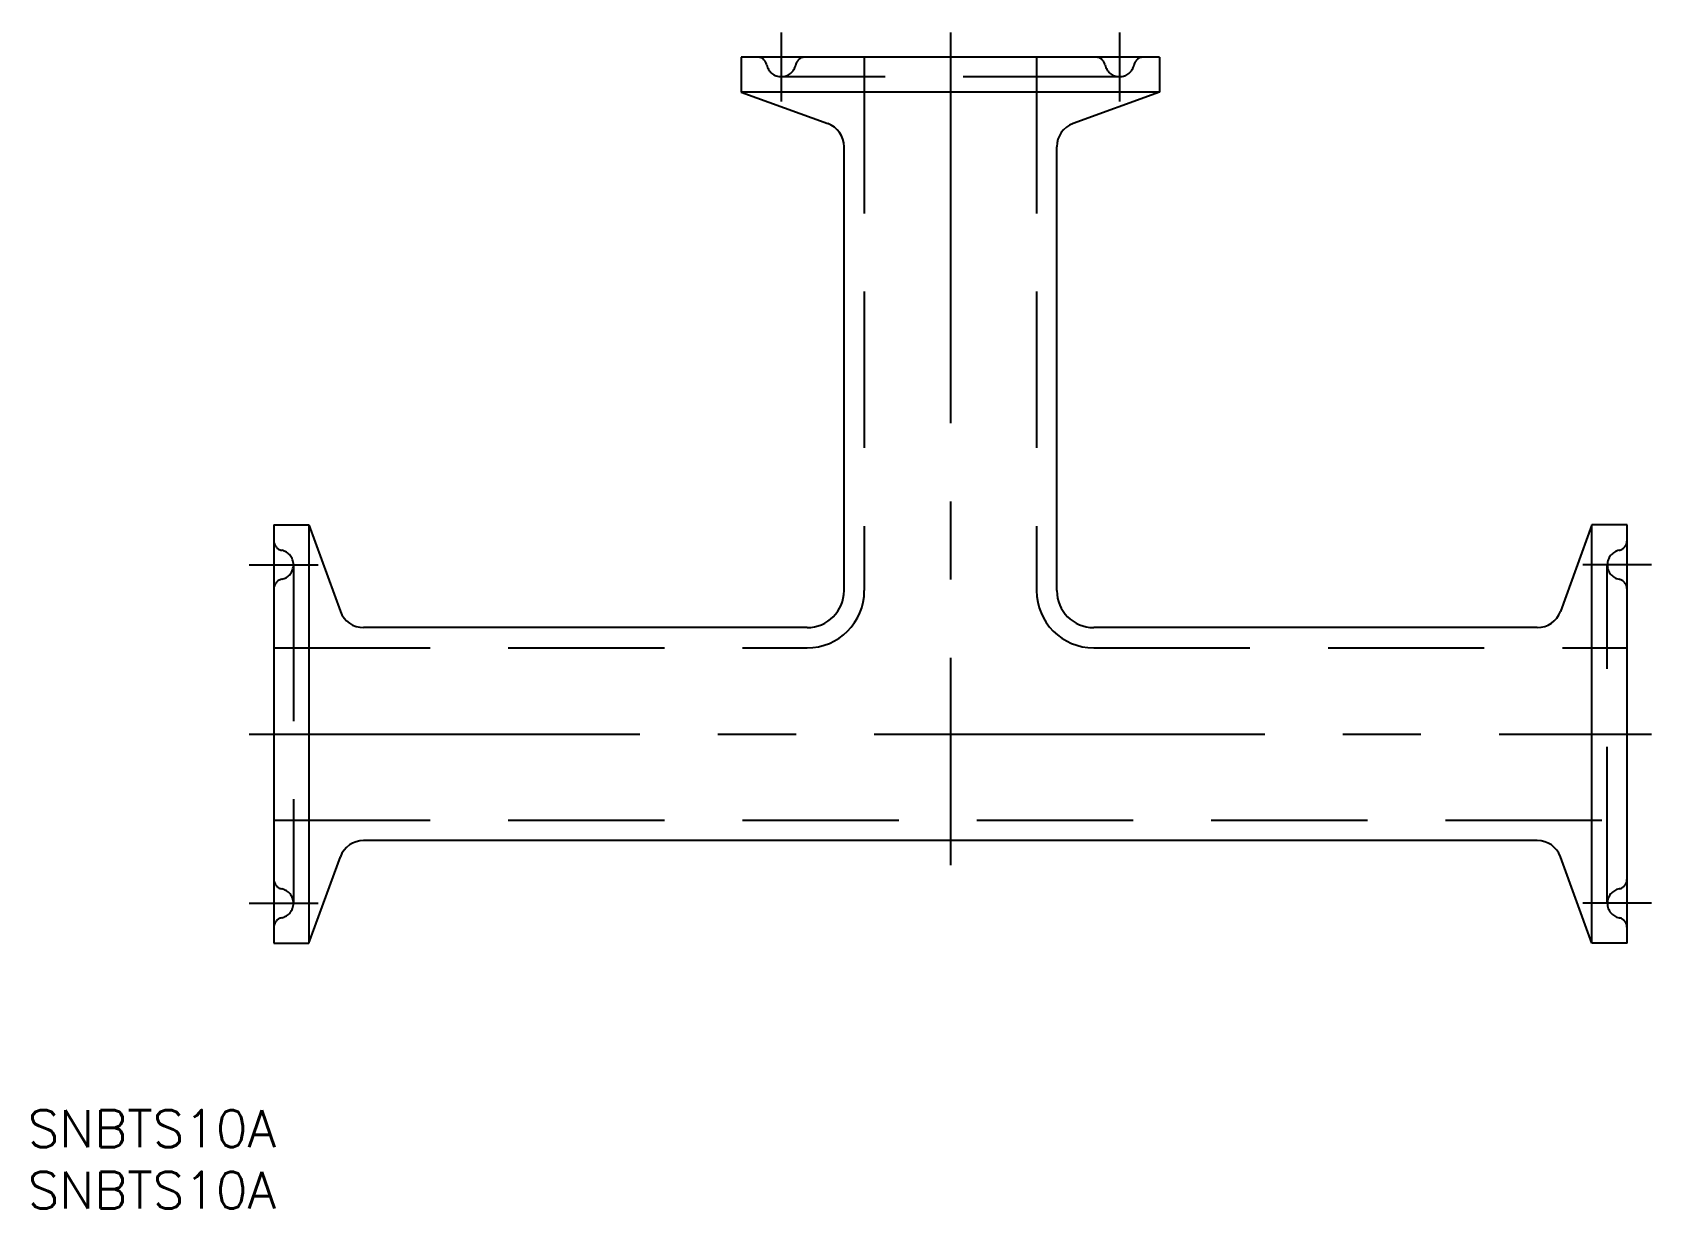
# Model space of a CAD drawing. Extents: x -20 to 112, y -39 to 57.
import ezdxf

# ---------------------------------------------------------------- set-up
doc = ezdxf.new("R2010")
doc.units = 0
doc.linetypes.add('CENTER', pattern=[50.8, 31.75, -6.35, 6.35, -6.35])
doc.linetypes.add('DASHED', pattern=[19.05, 12.7, -6.35])
doc.layers.get('0').update_dxf_attribs({"linetype": 'CONTINUOUS'})
doc.layers.add('CENTER', color=1, linetype='CENTER')
doc.styles.get("Standard").update_dxf_attribs({"font": 'txt.shx', "height": 3, "bigfont": 'bigfont.shx'})

msp = doc.modelspace()

# ---------------------------------------------------------------- linework, layer by layer
at = {"color": 7, "linetype": 'CONTINUOUS'}
for p, q in [((38, 55), (38, 52.15)), ((72, 55), (38, 55)), ((72, 55), (72, 52.15)), ((72, 52.15), (38, 52.15)), ((38, 52.15), (45.03, 49.59)), ((72, 52.15), (64.97, 49.59)), ((46.35, 11.65), (46.35, 47.71)), ((63.65, 11.65), (63.65, 47.71)), ((0, 17), (0, -17)), ((0, 17), (2.85, 17)), ((2.85, 17), (5.41, 9.97)), ((2.85, 17), (2.85, -17)), ((107.15, 17), (104.59, 9.97)), ((107.15, -17), (107.15, 17)), ((110, 17), (107.15, 17)), ((110, -17), (110, 17)), ((43.35, 8.65), (7.29, 8.65)), ((102.71, 8.65), (66.65, 8.65)), ((102.71, -8.65), (7.29, -8.65)), ((2.85, -17), (5.41, -9.97)), ((107.15, -17), (104.59, -9.97)), ((0, -17), (2.85, -17)), ((110, -17), (107.15, -17))]:
    msp.add_line(p, q, dxfattribs=at)
at = {"color": 3, "linetype": 'DASHED'}
for p, q in [((48, 55), (48, 11.65)), ((62, 55), (62, 11.65)), ((68.75, 53.4), (41.25, 53.4)), ((1.6, 13.75), (1.6, -13.75)), ((108.4, -13.75), (108.4, 13.75)), ((0, 7), (43.35, 7)), ((66.65, 7), (110, 7)), ((0, -7), (110, -7))]:
    msp.add_line(p, q, dxfattribs=at)
for centre, radius, start, end in [((39.29, 54.2), 0.8, 11.537, 90), ((41.25, 54.6), 1.2, 191.537, 348.463), ((43.21, 54.2), 0.8, 90, 168.463), ((66.79, 54.2), 0.8, 11.537, 90), ((68.75, 54.6), 1.2, 191.537, 348.463), ((70.71, 54.2), 0.8, 90, 168.463), ((0.8, 15.71), 0.8, 180, 258.463), ((0.4, 13.75), 1.2, 281.537, 78.463), ((109.6, 13.75), 1.2, 101.537, 258.463), ((109.2, 15.71), 0.8, 281.537, 0), ((0.8, 11.79), 0.8, 101.537, 180), ((109.2, 11.79), 0.8, 0, 78.463), ((43.35, 11.65), 4.65, 270, 0), ((66.65, 11.65), 4.65, 180, 270), ((0.8, -11.79), 0.8, 180, 258.463), ((109.2, -11.79), 0.8, 281.537, 360), ((0.4, -13.75), 1.2, 281.537, 78.463), ((109.6, -13.75), 1.2, 101.537, 258.463), ((0.8, -15.71), 0.8, 101.537, 180), ((109.2, -15.71), 0.8, 360, 78.463)]:
    msp.add_arc(centre, radius, start, end, dxfattribs=at)
at = {"color": 7, "linetype": 'CONTINUOUS'}
for centre, radius, start, end in [((44.35, 47.71), 2, 0, 70), ((65.65, 47.71), 2, 110, 180), ((43.35, 11.65), 3, 270, 0), ((66.65, 11.65), 3, 180, 270), ((7.29, 10.65), 2, 200, 270), ((102.71, 10.65), 2, 270, 340), ((7.29, -10.65), 2, 90, 160), ((102.71, -10.65), 2, 20, 90)]:
    msp.add_arc(centre, radius, start, end, dxfattribs=at)
at = {"layer": 'CENTER', "color": 1, "linetype": 'CENTER'}
for p, q in [((41.25, 57), (41.25, 51.4)), ((55, 57), (55, -10.65)), ((68.75, 57), (68.75, 51.4)), ((-2, 13.75), (3.6, 13.75)), ((112, 13.75), (106.4, 13.75)), ((-2, 0), (112, 0)), ((-2, -13.75), (3.6, -13.75)), ((112, -13.75), (106.4, -13.75))]:
    msp.add_line(p, q, dxfattribs=at)

# ---------------------------------------------------------------- texts
at = {"color": 7, "linetype": 'CONTINUOUS'}
for p in [(-20.01, -33.55), (-20.01, -38.55)]:
    msp.add_text('SNBTS10A', height=3, dxfattribs=at).set_placement(p)

doc.saveas('drawing.dxf')
